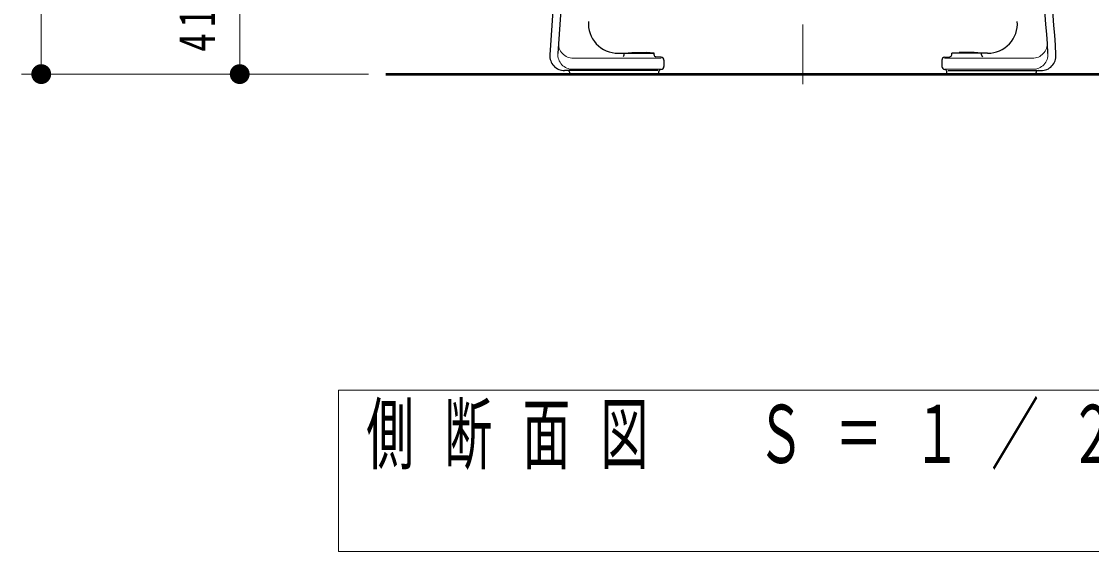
# Model space of a CAD drawing. Units: millimetres on the paper, scale 1:20. Extents: x -385 to 0, y 0 to 267.
# Drawn here: x -150.3 to -96.3, y 82.9 to 109.6 of the extents above; entities that cross this region are included whole.
import ezdxf

# ---------------------------------------------------------------- set-up
doc = ezdxf.new("R2010")
doc.units = ezdxf.units.MM
doc.linetypes.add('USER2', pattern=[6, 3, -1, 1, -1])
doc.layers.add('1_20', color=7, linetype='Continuous', lineweight=25)
doc.styles.add('ＭＳ ゴシック', font='')
doc.styles.get('ＭＳ ゴシック').set_extended_font_data('MS Gothic')

# ---------------------------------------------------------------- blocks, each defined once
blk = doc.blocks.new('filled_dot')
at = {"color": 0, "linetype": 'Continuous', "lineweight": -2, "const_width": 1.25}
blk.add_lwpolyline([(-0.625, 0, 1), (0.625, 0, 1)], format="xyb", close=True, dxfattribs=at)

msp = doc.modelspace()

# ---------------------------------------------------------------- linework, layer by layer
at = {"layer": '1_20', "lineweight": 13}
for p, q in [((-149.254, 106.94), (-149.254, 144.641)), ((-139.254, 106.94), (-139.254, 127.752)), ((-132.764, 106.94), (-150.254, 106.94)), ((-132.764, 106.94), (-140.254, 106.94)), ((-134.279, 91.007), (-134.279, 82.873)), ((-87.479, 91.007), (-134.279, 91.007)), ((-134.279, 82.873), (-87.479, 82.873))]:
    msp.add_line(p, q, dxfattribs=at)
at = {"layer": '1_20', "linetype": 'USER2', "lineweight": 13}
msp.add_line((-110.879, 106.44), (-110.879, 128.157), dxfattribs=at)
at = {"layer": '1_20', "color": 4}
for p, q in [((-120.188, 107.99), (-118.379, 107.99)), ((-119.879, 107.99), (-119.504, 108.023)), ((-119.879, 107.914), (-119.879, 107.99)), ((-119.504, 108.023), (-118.754, 108.023)), ((-118.379, 107.99), (-118.754, 108.023)), ((-118.379, 107.914), (-118.379, 107.99)), ((-103.379, 107.99), (-103.004, 108.023)), ((-101.57, 107.99), (-103.379, 107.99)), ((-103.379, 107.914), (-103.379, 107.99)), ((-102.254, 108.023), (-103.004, 108.023)), ((-101.879, 107.99), (-102.254, 108.023)), ((-101.879, 107.914), (-101.879, 107.99)), ((-118.014, 107.788), (-118.288, 107.815)), ((-117.879, 107.638), (-117.879, 107.323)), ((-103.879, 107.638), (-103.879, 107.323)), ((-103.744, 107.788), (-103.469, 107.815)), ((-118.178, 107.115), (-122.882, 107.115)), ((-122.629, 106.94), (-122.629, 107.015)), ((-118.129, 106.94), (-122.629, 106.94)), ((-118.129, 106.94), (-118.129, 107.073)), ((-103.629, 106.94), (-103.629, 107.073)), ((-103.629, 106.94), (-99.129, 106.94)), ((-103.579, 107.115), (-98.875, 107.115)), ((-99.129, 106.94), (-99.129, 107.015))]:
    msp.add_line(p, q, dxfattribs=at)
at = {"layer": '1_20', "color": 4, "lineweight": 13}
for p, q in [((-122.438, 107.74), (-118.014, 107.74)), ((-99.319, 107.74), (-103.744, 107.74)), ((-122.478, 107.181), (-118.014, 107.181)), ((-99.28, 107.181), (-103.744, 107.181))]:
    msp.add_line(p, q, dxfattribs=at)
at = {"layer": '1_20', "lineweight": 50}
msp.add_line((-131.895, 106.94), (-94.765, 106.94), dxfattribs=at)
at = {"layer": '1_20', "color": 4}
for centre, radius, start, end in [((-63.32, 104.63), 60.4, 161.7907, 176.8909), ((-158.438, 104.63), 60.4, 3.1091, 18.2093), ((-63.32, 104.63), 60, 161.7907, 176.80644), ((-158.438, 104.63), 60, 3.19356, 18.2093), ((-120.188, 109.49), 1.5, 175.927, 270), ((-101.57, 109.49), 1.5, 270, 4.073), ((-122.882, 107.865), 0.75, 176.8909, 270), ((-119.979, 107.914), 0.1, 293.3837, 0), ((-118.279, 107.914), 0.1, 180, 264.3767), ((-103.479, 107.914), 0.1, 275.6233, 0), ((-101.779, 107.914), 0.1, 180, 246.6163), ((-98.875, 107.865), 0.75, 270, 3.1091), ((-118.029, 107.323), 0.15, 270, 0), ((-118.029, 107.638), 0.15, 0, 84.3767), ((-103.729, 107.638), 0.15, 95.6233, 180), ((-103.729, 107.323), 0.15, 180, 270), ((-122.729, 107.015), 0.1, 0, 90), ((-118.029, 107.073), 0.1, 90, 180), ((-103.729, 107.073), 0.1, 0, 90), ((-99.029, 107.015), 0.1, 90, 180)]:
    msp.add_arc(centre, radius, start, end, dxfattribs=at)
at = {"layer": '1_20', "color": 4, "lineweight": 13}
for centre, start, end in [((-122.444, 108.49), 176.2644, 270), ((-99.313, 108.49), 270, 3.7356), ((-122.478, 107.931), 176.8064, 270), ((-99.28, 107.931), 270, 3.1936)]:
    msp.add_arc(centre, 0.75, start, end, dxfattribs=at)

# ---------------------------------------------------------------- block references
at = {"layer": '1_20', "lineweight": 13, "xscale": 0.4, "yscale": 0.4, "rotation": 90}
for p in [(-149.254, 106.94), (-139.254, 106.94)]:
    msp.add_blockref('filled_dot', p, dxfattribs=at)

# ---------------------------------------------------------------- texts
at = {"layer": '1_20', "insert": (-140.254, 117.346), "char_height": 1.833, "attachment_point": 8, "rotation": 90, "style": 'ＭＳ ゴシック'}
msp.add_mtext('\\T1.32;\\W0.75;416（座面高さ）', dxfattribs=at)
at = {"layer": '1_20', "insert": (-132.879, 90.273), "char_height": 2.933, "attachment_point": 1, "style": 'ＭＳ ゴシック'}
msp.add_mtext('\\T1.64;\\W0.6;側断面図\u3000Ｓ＝１／２０', dxfattribs=at)

doc.saveas('drawing.dxf')
